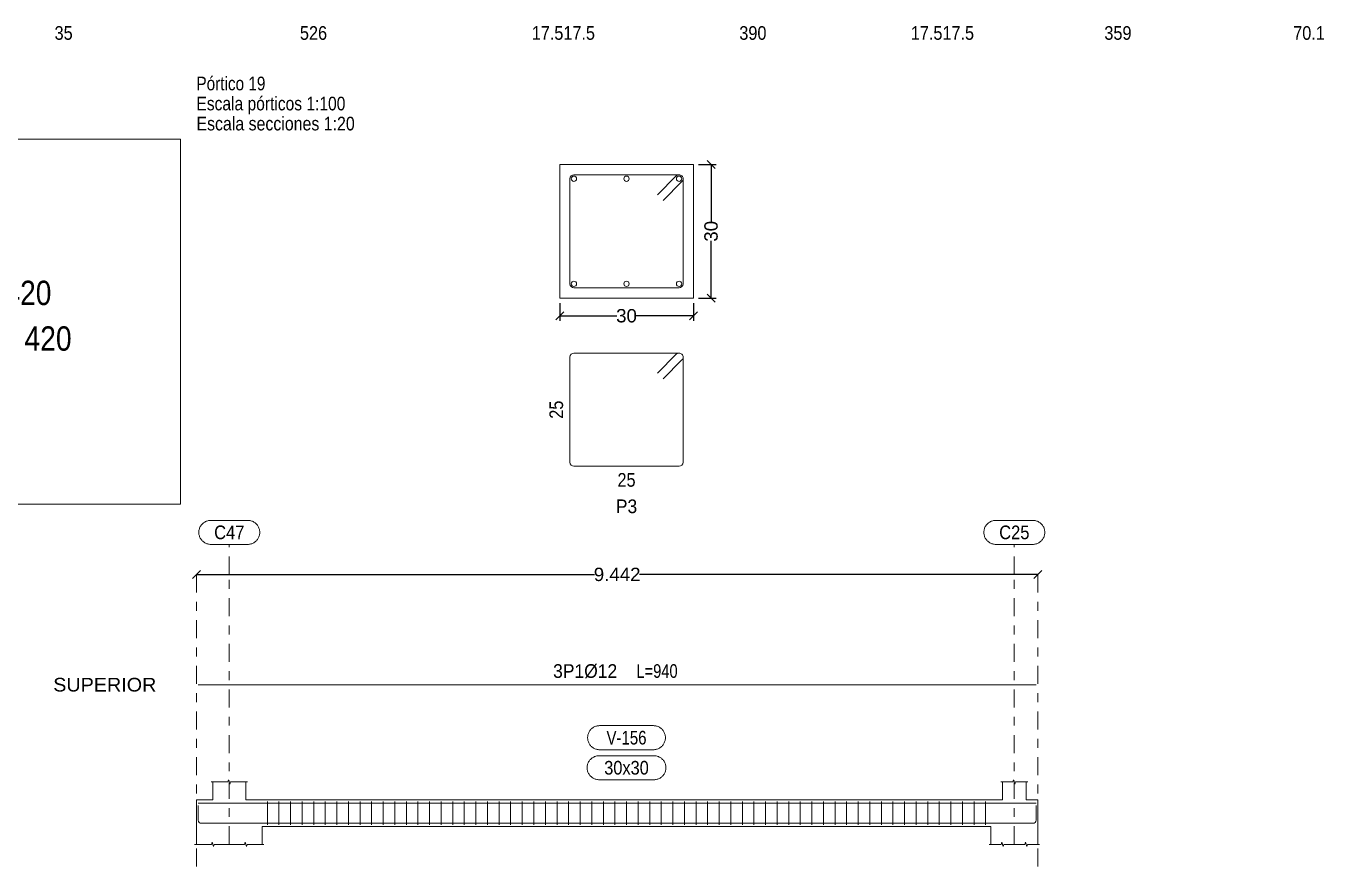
# Model space of a CAD drawing. Header units: millimetres. Extents: x 2 to 158, y -69 to 77.
# Drawn here: x 31.62 to 46.19, y -4.22 to 5.13 of the extents above; entities that cross this region are included whole.
import ezdxf
from ezdxf.enums import TextEntityAlignment as Align

# ---------------------------------------------------------------- set-up
doc = ezdxf.new("R2010")
doc.units = ezdxf.units.MM
doc.linetypes.add('CYPE_RAYAPUNTO', pattern=[0.4125, 0.2025, -0.105, 0, -0.105])
for name, color, linetype, lineweight in [('ALZ_ARM_LONG_ARM_TEXTOS', 3, 'Continuous', 9), ('ALZ_ARM_LONG_TXT_LONG', 3, 'Continuous', 9), ('ALZ_CONT_NUDOS', 122, 'Continuous', 9), ('ALZ_CONT_VIG_HORMIGON', 2, 'Continuous', 9), ('ALZ_COT_COT_LIN_APOYOS', 2, 'CYPE_RAYAPUNTO', 0), ('ALZ_COT_LONGITUD_PROYECTADA', 122, 'Continuous', 0), ('ALZ_COT_TEXTOS_ESTRIBOS', 122, 'Continuous', 0), ('ALZ_REF_COT_LIN_AUX_COTA', 2, 'CYPE_RAYAPUNTO', 9), ('ALZ_REF_POSICIONES_ARMADURAS', 3, 'Continuous', 9), ('ALZ_REF_REF_ESCALA', 3, 'Continuous', 9), ('ALZ_REF_REF_NOMBRE', 3, 'Continuous', 9), ('ALZ_REF_REF_REFERENCIA', 3, 'Continuous', 9), ('ALZ_REF_REFERENCIA_PORTICO', 3, 'Continuous', 9), ('ALZ_REF_TEXTO_REF_NOMBRE', 3, 'Continuous', 9), ('ALZ_REF_TEXTO_REF_REFERENCIA', 3, 'Continuous', 9), ('ARM_LONGITUDINAL_Ø12', 171, 'Continuous', 9), ('ARM_TRANSVERSAL_Ø6', 151, 'Continuous', 9), ('SEC_CONT_VIG_HORMIGON_SECCION', 2, 'Continuous', 9), ('SEC_COTAS_SEC_DIM_VIGA', 122, 'Continuous', 0), ('SEC_COTAS_TEXTOS_DESPIECE_ESTRIBADO', 122, 'Continuous', 0), ('SEC_REF_TXT_POSICIONES_ARM_ESTRIBOS', 1, 'Continuous', 9), ('TAB_COM_LINEAS', 1, 'Continuous', 9), ('TAB_COM_TEXTOS', 1, 'Continuous', 9)]:
    doc.layers.add(name, color=color, linetype=linetype, lineweight=lineweight)
doc.styles.add('CYPETXT_0.225_romans', font='arial.ttf', dxfattribs={"height": 0.15})
doc.styles.add('CYPETXT_romans', font='arial.ttf', dxfattribs={"height": 0.2})
doc.dimstyles.new('cype_oblique', dxfattribs={"dimtxt": 0.18, "dimasz": 0.18, "dimexe": 0.05625, "dimexo": 0.05625, "dimgap": 0, "dimtad": 0, "dimdec": 4, "dimzin": 0, "dimdsep": 46, "dimtxsty": 'CYPETXT_0.225_romans', "dimblk": 'OBLIQUE', "dimtsz": 0.045, "dimcen": 0.09, "dimadec": 0, "dimazin": 0, "dimtfac": 1, "dimtdec": 4, "dimtofl": 0, "dimtmove": 2, "dimatfit": 3, "dimfxl": 1, "dimtolj": 1, "dimtzin": 0, "dimarcsym": 0})

# ---------------------------------------------------------------- blocks, each defined once
blk = doc.blocks.new('*D185')
at = {"layer": 'Defpoints', "color": 0, "transparency": 16777216}
for p in [(37.614, 2.073), (39.114, 2.073), (39.114, 1.874)]:
    blk.add_point(p, dxfattribs=at)
at = {"layer": 'SEC_COTAS_SEC_DIM_VIGA', "color": 0, "lineweight": -2, "transparency": 16777216}
for p, q in [((37.569, 1.829), (37.659, 1.919)), ((37.614, 2.017), (37.614, 1.818)), ((39.069, 1.829), (39.159, 1.919)), ((39.114, 2.017), (39.114, 1.818)), ((37.614, 1.874), (38.257, 1.874)), ((39.114, 1.874), (38.471, 1.874))]:
    blk.add_line(p, q, dxfattribs=at)
at = {"layer": 'SEC_COTAS_SEC_DIM_VIGA', "color": 0, "transparency": 16777216, "insert": (38.364, 1.874), "char_height": 0.15, "attachment_point": 5, "style": 'CYPETXT_0.225_romans'}
blk.add_mtext('\\A1;30', dxfattribs=at)
blk = doc.blocks.new('_OBLIQUE')
at = {"color": 0, "linetype": 'ByBlock', "lineweight": -2}
blk.add_line((-0.5, -0.5), (0.5, 0.5), dxfattribs=at)
blk = doc.blocks.new('*D186')
at = {"layer": 'Defpoints', "color": 0, "transparency": 16777216}
for p in [(39.114, 3.573), (39.313, 3.573), (39.114, 2.073)]:
    blk.add_point(p, dxfattribs=at)
at = {"layer": 'SEC_COTAS_SEC_DIM_VIGA', "color": 0, "lineweight": -2, "transparency": 16777216}
for p, q in [((39.17, 3.573), (39.37, 3.573)), ((39.358, 3.528), (39.268, 3.618)), ((39.313, 3.573), (39.313, 2.93)), ((39.313, 2.073), (39.313, 2.716)), ((39.17, 2.073), (39.37, 2.073)), ((39.358, 2.028), (39.268, 2.118))]:
    blk.add_line(p, q, dxfattribs=at)
at = {"layer": 'SEC_COTAS_SEC_DIM_VIGA', "color": 0, "transparency": 16777216, "insert": (39.313, 2.823), "char_height": 0.15, "attachment_point": 5, "rotation": 90, "style": 'CYPETXT_0.225_romans'}
blk.add_mtext('\\A1;30', dxfattribs=at)
blk = doc.blocks.new('*D187')
at = {"layer": 'ALZ_COT_LONGITUD_PROYECTADA', "color": 0, "lineweight": -2, "transparency": 16777216}
for p, q in [((33.493, -1.075), (33.583, -0.985)), ((42.934, -1.075), (43.024, -0.985)), ((33.538, -1.03), (38.006, -1.03)), ((42.979, -1.03), (38.511, -1.03))]:
    blk.add_line(p, q, dxfattribs=at)
at = {"layer": 'Defpoints', "color": 0, "transparency": 16777216}
for p in [(33.538, -1.03), (33.538, -1.03), (42.979, -1.03)]:
    blk.add_point(p, dxfattribs=at)
at = {"layer": 'ALZ_COT_LONGITUD_PROYECTADA', "color": 0, "transparency": 16777216, "insert": (38.259, -1.03), "char_height": 0.15, "attachment_point": 5, "style": 'CYPETXT_0.225_romans'}
blk.add_mtext('\\A1;9.442', dxfattribs=at)

msp = doc.modelspace()

# ---------------------------------------------------------------- linework, layer by layer
at = {"layer": 'ALZ_CONT_NUDOS'}
for p, q in [((33.72214, -3.55968), (33.72214, -3.35968)), ((34.09095, -3.55968), (34.09095, -3.35968)), ((42.58282, -3.55968), (42.58282, -3.35968)), ((42.84915, -3.55968), (42.84915, -3.35968)), ((33.53773, -3.55968), (33.72214, -3.55968)), ((34.27536, -3.55968), (34.09095, -3.55968)), ((42.45254, -3.55968), (42.58282, -3.55968)), ((42.97942, -3.55968), (42.84915, -3.55968)), ((33.53773, -3.85968), (33.53773, -4.05968)), ((34.27536, -3.85968), (34.27536, -4.05968)), ((42.45254, -3.85968), (42.45254, -4.05968)), ((42.97942, -3.85968), (42.97942, -4.05968))]:
    msp.add_line(p, q, dxfattribs=at)
for points in [[(33.70214, -3.35968), (33.89154, -3.35968), (33.89904, -3.33468), (33.91404, -3.38468), (33.92154, -3.35968), (34.11095, -3.35968)], [(42.56282, -3.35968), (42.70098, -3.35968), (42.70848, -3.33468), (42.72348, -3.38468), (42.73098, -3.35968), (42.86915, -3.35968)], [(33.53773, -3.55968), (33.53773, -3.85968)], [(42.97942, -3.55968), (42.97942, -3.85968)], [(33.51773, -4.05968), (33.70714, -4.05968), (33.71464, -4.03468), (33.72964, -4.08468), (33.73714, -4.05968), (33.92654, -4.05968)], [(33.88654, -4.05968), (34.07595, -4.05968), (34.08345, -4.03468), (34.09845, -4.08468), (34.10595, -4.05968), (34.29536, -4.05968)], [(42.43254, -4.05968), (42.56926, -4.05968), (42.57676, -4.03468), (42.59176, -4.08468), (42.59926, -4.05968), (42.73598, -4.05968)], [(42.69598, -4.05968), (42.8327, -4.05968), (42.8402, -4.03468), (42.8552, -4.08468), (42.8627, -4.05968), (42.99942, -4.05968)]]:
    msp.add_lwpolyline(points, dxfattribs=at)
at = {"layer": 'ALZ_CONT_VIG_HORMIGON'}
for p, q in [((34.27536, -3.55968), (42.45254, -3.55968)), ((34.27536, -3.85968), (42.45254, -3.85968))]:
    msp.add_line(p, q, dxfattribs=at)
at = {"layer": 'ALZ_COT_COT_LIN_APOYOS'}
for p, q in [((33.53773, -1.02968), (33.53773, -5.88668)), ((42.97942, -1.02968), (42.97942, -5.88668))]:
    msp.add_line(p, q, dxfattribs=at)
at = {"layer": 'ALZ_REF_COT_LIN_AUX_COTA'}
for p, q in [((33.90654, -1.02968), (33.90654, -0.69218)), ((42.71598, -1.02968), (42.71598, -0.69218)), ((33.90654, -4.05968), (33.90654, -1.02968)), ((42.71598, -4.05968), (42.71598, -1.02968))]:
    msp.add_line(p, q, dxfattribs=at)
at = {"layer": 'ALZ_REF_REF_NOMBRE'}
for points in [[(38.66545, -2.72718), (38.67447, -2.72748), (38.68345, -2.72838), (38.69234, -2.72988), (38.70112, -2.73198), (38.70973, -2.73465), (38.71815, -2.73789), (38.72634, -2.74169), (38.73425, -2.74603), (38.74185, -2.75088), (38.74912, -2.75623), (38.75601, -2.76206), (38.76249, -2.76833), (38.76854, -2.77502), (38.77414, -2.7821), (38.77924, -2.78954), (38.78384, -2.7973), (38.78791, -2.80535), (38.79143, -2.81366), (38.79439, -2.82218), (38.79677, -2.83088), (38.79857, -2.83973), (38.79977, -2.84867), (38.80038, -2.85767), (38.80038, -2.86669), (38.79977, -2.87569), (38.79857, -2.88463), (38.79677, -2.89348), (38.79439, -2.90218), (38.79143, -2.9107), (38.78791, -2.91901), (38.78384, -2.92706), (38.77924, -2.93482), (38.77414, -2.94226), (38.76854, -2.94934), (38.76249, -2.95603), (38.75601, -2.9623), (38.74912, -2.96813), (38.74185, -2.97348), (38.73425, -2.97833), (38.72634, -2.98267), (38.71815, -2.98647), (38.70973, -2.98971), (38.70112, -2.99238), (38.69234, -2.99447), (38.68345, -2.99598), (38.67447, -2.99688), (38.66545, -2.99718), (38.06245, -2.99718), (38.05343, -2.99688), (38.04446, -2.99598), (38.03556, -2.99447), (38.02678, -2.99238), (38.01817, -2.98971), (38.00975, -2.98647), (38.00156, -2.98267), (37.99365, -2.97833), (37.98605, -2.97348), (37.97879, -2.96813), (37.9719, -2.9623), (37.96541, -2.95603), (37.95936, -2.94934), (37.95377, -2.94226), (37.94866, -2.93482), (37.94406, -2.92706), (37.93999, -2.91901), (37.93647, -2.9107), (37.93351, -2.90218), (37.93113, -2.89348), (37.92933, -2.88463), (37.92813, -2.87569), (37.92753, -2.86669), (37.92753, -2.85767), (37.92813, -2.84867), (37.92933, -2.83973), (37.93113, -2.83088), (37.93351, -2.82218), (37.93647, -2.81366), (37.93999, -2.80535), (37.94406, -2.7973), (37.94866, -2.78954), (37.95377, -2.7821), (37.95936, -2.77502), (37.96541, -2.76833), (37.9719, -2.76206), (37.97879, -2.75623), (37.98605, -2.75088), (37.99365, -2.74603), (38.00156, -2.74169), (38.00975, -2.73789), (38.01817, -2.73465), (38.02678, -2.73198), (38.03556, -2.72988), (38.04446, -2.72838), (38.05343, -2.72748), (38.06245, -2.72718), (38.66545, -2.72718)], [(38.67108, -3.06468), (38.68009, -3.06498), (38.68907, -3.06588), (38.69797, -3.06738), (38.70674, -3.06948), (38.71536, -3.07215), (38.72378, -3.07539), (38.73196, -3.07919), (38.73987, -3.08353), (38.74748, -3.08838), (38.75474, -3.09373), (38.76163, -3.09956), (38.76812, -3.10583), (38.77417, -3.11252), (38.77976, -3.1196), (38.78487, -3.12704), (38.78946, -3.1348), (38.79353, -3.14285), (38.79706, -3.15116), (38.80002, -3.15968), (38.8024, -3.16838), (38.8042, -3.17723), (38.8054, -3.18617), (38.806, -3.19517), (38.806, -3.20419), (38.8054, -3.21319), (38.8042, -3.22213), (38.8024, -3.23098), (38.80002, -3.23968), (38.79706, -3.2482), (38.79353, -3.25651), (38.78946, -3.26456), (38.78487, -3.27232), (38.77976, -3.27976), (38.77417, -3.28684), (38.76812, -3.29353), (38.76163, -3.2998), (38.75474, -3.30563), (38.74748, -3.31098), (38.73987, -3.31583), (38.73196, -3.32017), (38.72378, -3.32397), (38.71536, -3.32721), (38.70674, -3.32988), (38.69797, -3.33197), (38.68907, -3.33348), (38.68009, -3.33438), (38.67108, -3.33468), (38.05683, -3.33468), (38.04781, -3.33438), (38.03883, -3.33348), (38.02994, -3.33197), (38.02116, -3.32988), (38.01254, -3.32721), (38.00412, -3.32397), (37.99594, -3.32017), (37.98803, -3.31583), (37.98042, -3.31098), (37.97316, -3.30563), (37.96627, -3.2998), (37.95979, -3.29353), (37.95373, -3.28684), (37.94814, -3.27976), (37.94304, -3.27232), (37.93844, -3.26456), (37.93437, -3.25651), (37.93085, -3.2482), (37.92789, -3.23968), (37.9255, -3.23098), (37.92371, -3.22213), (37.9225, -3.21319), (37.9219, -3.20419), (37.9219, -3.19517), (37.9225, -3.18617), (37.92371, -3.17723), (37.9255, -3.16838), (37.92789, -3.15968), (37.93085, -3.15116), (37.93437, -3.14285), (37.93844, -3.1348), (37.94304, -3.12704), (37.94814, -3.1196), (37.95373, -3.11252), (37.95979, -3.10583), (37.96627, -3.09956), (37.97316, -3.09373), (37.98042, -3.08838), (37.98803, -3.08353), (37.99594, -3.07919), (38.00412, -3.07539), (38.01254, -3.07215), (38.02116, -3.06948), (38.02994, -3.06738), (38.03883, -3.06588), (38.04781, -3.06498), (38.05683, -3.06468), (38.67108, -3.06468)]]:
    msp.add_lwpolyline(points, close=True, dxfattribs=at)
at = {"layer": 'ALZ_REF_REF_REFERENCIA'}
for points in [[(34.11354, -0.42218), (34.12256, -0.42248), (34.13154, -0.42338), (34.14043, -0.42488), (34.14921, -0.42698), (34.15783, -0.42965), (34.16625, -0.43289), (34.17443, -0.43669), (34.18234, -0.44103), (34.18995, -0.44588), (34.19721, -0.45123), (34.2041, -0.45706), (34.21059, -0.46333), (34.21664, -0.47002), (34.22223, -0.4771), (34.22734, -0.48454), (34.23193, -0.4923), (34.236, -0.50035), (34.23952, -0.50866), (34.24248, -0.51718), (34.24487, -0.52588), (34.24666, -0.53473), (34.24787, -0.54367), (34.24847, -0.55267), (34.24847, -0.56169), (34.24787, -0.57069), (34.24666, -0.57963), (34.24487, -0.58848), (34.24248, -0.59718), (34.23952, -0.6057), (34.236, -0.61401), (34.23193, -0.62206), (34.22734, -0.62982), (34.22223, -0.63726), (34.21664, -0.64434), (34.21059, -0.65103), (34.2041, -0.6573), (34.19721, -0.66313), (34.18995, -0.66848), (34.18234, -0.67333), (34.17443, -0.67767), (34.16625, -0.68147), (34.15783, -0.68471), (34.14921, -0.68738), (34.14043, -0.68947), (34.13154, -0.69098), (34.12256, -0.69188), (34.11354, -0.69218), (33.69954, -0.69218), (33.69053, -0.69188), (33.68155, -0.69098), (33.67265, -0.68947), (33.66388, -0.68738), (33.65526, -0.68471), (33.64684, -0.68147), (33.63866, -0.67767), (33.63075, -0.67333), (33.62314, -0.66848), (33.61588, -0.66313), (33.60899, -0.6573), (33.6025, -0.65103), (33.59645, -0.64434), (33.59086, -0.63726), (33.58575, -0.62982), (33.58116, -0.62206), (33.57709, -0.61401), (33.57357, -0.6057), (33.57061, -0.59718), (33.56822, -0.58848), (33.56643, -0.57963), (33.56522, -0.57069), (33.56462, -0.56169), (33.56462, -0.55267), (33.56522, -0.54367), (33.56643, -0.53473), (33.56822, -0.52588), (33.57061, -0.51718), (33.57357, -0.50866), (33.57709, -0.50035), (33.58116, -0.4923), (33.58575, -0.48454), (33.59086, -0.4771), (33.59645, -0.47002), (33.6025, -0.46333), (33.60899, -0.45706), (33.61588, -0.45123), (33.62314, -0.44588), (33.63075, -0.44103), (33.63866, -0.43669), (33.64684, -0.43289), (33.65526, -0.42965), (33.66388, -0.42698), (33.67265, -0.42488), (33.68155, -0.42338), (33.69053, -0.42248), (33.69954, -0.42218), (34.11354, -0.42218)], [(42.92298, -0.42218), (42.932, -0.42248), (42.94098, -0.42338), (42.94987, -0.42488), (42.95865, -0.42698), (42.96727, -0.42965), (42.97568, -0.43289), (42.98387, -0.43669), (42.99178, -0.44103), (42.99938, -0.44588), (43.00665, -0.45123), (43.01354, -0.45706), (43.02002, -0.46333), (43.02607, -0.47002), (43.03167, -0.4771), (43.03677, -0.48454), (43.04137, -0.4923), (43.04544, -0.50035), (43.04896, -0.50866), (43.05192, -0.51718), (43.0543, -0.52588), (43.0561, -0.53473), (43.0573, -0.54367), (43.05791, -0.55267), (43.05791, -0.56169), (43.0573, -0.57069), (43.0561, -0.57963), (43.0543, -0.58848), (43.05192, -0.59718), (43.04896, -0.6057), (43.04544, -0.61401), (43.04137, -0.62206), (43.03677, -0.62982), (43.03167, -0.63726), (43.02607, -0.64434), (43.02002, -0.65103), (43.01354, -0.6573), (43.00665, -0.66313), (42.99938, -0.66848), (42.99178, -0.67333), (42.98387, -0.67767), (42.97568, -0.68147), (42.96727, -0.68471), (42.95865, -0.68738), (42.94987, -0.68947), (42.94098, -0.69098), (42.932, -0.69188), (42.92298, -0.69218), (42.50898, -0.69218), (42.49996, -0.69188), (42.49099, -0.69098), (42.48209, -0.68947), (42.47332, -0.68738), (42.4647, -0.68471), (42.45628, -0.68147), (42.4481, -0.67767), (42.44018, -0.67333), (42.43258, -0.66848), (42.42532, -0.66313), (42.41843, -0.6573), (42.41194, -0.65103), (42.40589, -0.64434), (42.4003, -0.63726), (42.39519, -0.62982), (42.39059, -0.62206), (42.38652, -0.61401), (42.383, -0.6057), (42.38004, -0.59718), (42.37766, -0.58848), (42.37586, -0.57963), (42.37466, -0.57069), (42.37406, -0.56169), (42.37406, -0.55267), (42.37466, -0.54367), (42.37586, -0.53473), (42.37766, -0.52588), (42.38004, -0.51718), (42.383, -0.50866), (42.38652, -0.50035), (42.39059, -0.4923), (42.39519, -0.48454), (42.4003, -0.4771), (42.40589, -0.47002), (42.41194, -0.46333), (42.41843, -0.45706), (42.42532, -0.45123), (42.43258, -0.44588), (42.44018, -0.44103), (42.4481, -0.43669), (42.45628, -0.43289), (42.4647, -0.42965), (42.47332, -0.42698), (42.48209, -0.42488), (42.49099, -0.42338), (42.49996, -0.42248), (42.50898, -0.42218), (42.92298, -0.42218)]]:
    msp.add_lwpolyline(points, close=True, dxfattribs=at)
at = {"layer": 'ARM_LONGITUDINAL_Ø12'}
for points in [[(42.95942, -2.26718), (33.55773, -2.26718)], [(42.95942, -3.59568), (33.55773, -3.59568)], [(42.95942, -3.62368), (42.95942, -3.78768), (42.95668, -3.80146), (42.94888, -3.81314), (42.9372, -3.82094), (42.92342, -3.82368), (33.59373, -3.82368), (33.57995, -3.82094), (33.56827, -3.81314), (33.56047, -3.80146), (33.55773, -3.78768), (33.55773, -3.62368)]]:
    msp.add_lwpolyline(points, dxfattribs=at)
for centre in [(37.77395, 3.41332), (38.36395, 3.41332), (38.95395, 3.41332), (37.77395, 2.23332), (38.36395, 2.23332), (38.95395, 2.23332)]:
    msp.add_circle(centre, 0.03, dxfattribs=at)
at = {"layer": 'ARM_TRANSVERSAL_Ø6'}
for p, q in [((34.33395, -3.57968), (34.33395, -3.83968)), ((34.46395, -3.57968), (34.46395, -3.83968)), ((34.59395, -3.57968), (34.59395, -3.83968)), ((34.72395, -3.57968), (34.72395, -3.83968)), ((34.85395, -3.57968), (34.85395, -3.83968)), ((34.98395, -3.57968), (34.98395, -3.83968)), ((35.11395, -3.57968), (35.11395, -3.83968)), ((35.24395, -3.57968), (35.24395, -3.83968)), ((35.37395, -3.57968), (35.37395, -3.83968)), ((35.50395, -3.57968), (35.50395, -3.83968)), ((35.63395, -3.57968), (35.63395, -3.83968)), ((35.76395, -3.57968), (35.76395, -3.83968)), ((35.89395, -3.57968), (35.89395, -3.83968)), ((36.02395, -3.57968), (36.02395, -3.83968)), ((36.15395, -3.57968), (36.15395, -3.83968)), ((36.28395, -3.57968), (36.28395, -3.83968)), ((36.41395, -3.57968), (36.41395, -3.83968)), ((36.54395, -3.57968), (36.54395, -3.83968)), ((36.67395, -3.57968), (36.67395, -3.83968)), ((36.80395, -3.57968), (36.80395, -3.83968)), ((36.93395, -3.57968), (36.93395, -3.83968)), ((37.06395, -3.57968), (37.06395, -3.83968)), ((37.19395, -3.57968), (37.19395, -3.83968)), ((37.32395, -3.57968), (37.32395, -3.83968)), ((37.45395, -3.57968), (37.45395, -3.83968)), ((37.58395, -3.57968), (37.58395, -3.83968)), ((37.71395, -3.57968), (37.71395, -3.83968)), ((37.84395, -3.57968), (37.84395, -3.83968)), ((37.97395, -3.57968), (37.97395, -3.83968)), ((38.10395, -3.57968), (38.10395, -3.83968)), ((38.23395, -3.57968), (38.23395, -3.83968)), ((38.36395, -3.57968), (38.36395, -3.83968)), ((38.49395, -3.57968), (38.49395, -3.83968)), ((38.62395, -3.57968), (38.62395, -3.83968)), ((38.75395, -3.57968), (38.75395, -3.83968)), ((38.88395, -3.57968), (38.88395, -3.83968)), ((39.01395, -3.57968), (39.01395, -3.83968)), ((39.14395, -3.57968), (39.14395, -3.83968)), ((39.27395, -3.57968), (39.27395, -3.83968)), ((39.40395, -3.57968), (39.40395, -3.83968)), ((39.53395, -3.57968), (39.53395, -3.83968)), ((39.66395, -3.57968), (39.66395, -3.83968)), ((39.79395, -3.57968), (39.79395, -3.83968)), ((39.92395, -3.57968), (39.92395, -3.83968)), ((40.05395, -3.57968), (40.05395, -3.83968)), ((40.18395, -3.57968), (40.18395, -3.83968)), ((40.31395, -3.57968), (40.31395, -3.83968)), ((40.44395, -3.57968), (40.44395, -3.83968)), ((40.57395, -3.57968), (40.57395, -3.83968)), ((40.70395, -3.57968), (40.70395, -3.83968)), ((40.83395, -3.57968), (40.83395, -3.83968)), ((40.96395, -3.57968), (40.96395, -3.83968)), ((41.09395, -3.57968), (41.09395, -3.83968)), ((41.22395, -3.57968), (41.22395, -3.83968)), ((41.35395, -3.57968), (41.35395, -3.83968)), ((41.48395, -3.57968), (41.48395, -3.83968)), ((41.61395, -3.57968), (41.61395, -3.83968)), ((41.74395, -3.57968), (41.74395, -3.83968)), ((41.87395, -3.57968), (41.87395, -3.83968)), ((42.00395, -3.57968), (42.00395, -3.83968)), ((42.13395, -3.57968), (42.13395, -3.83968)), ((42.26395, -3.57968), (42.26395, -3.83968)), ((42.39395, -3.57968), (42.39395, -3.83968))]:
    msp.add_line(p, q, dxfattribs=at)
for points in [[(38.77364, 3.16937), (38.98577, 3.3815), (38.99137, 3.38832), (38.99553, 3.3961), (38.99809, 3.40454), (38.99895, 3.41332), (38.99809, 3.4221), (38.99553, 3.43054), (38.99137, 3.43832), (38.98577, 3.44514), (38.97895, 3.45074), (38.97117, 3.45489), (38.96273, 3.45746), (38.95395, 3.45832), (37.77395, 3.45832), (37.75673, 3.45489), (37.74213, 3.44514), (37.73238, 3.43054), (37.72895, 3.41332), (37.72895, 2.23332), (37.73238, 2.2161), (37.74213, 2.2015), (37.75673, 2.19175), (37.77395, 2.18832), (38.95395, 2.18832), (38.97117, 2.19175), (38.98577, 2.2015), (38.99553, 2.2161), (38.99895, 2.23332), (38.99895, 3.41332), (38.99809, 3.4221), (38.99553, 3.43054), (38.99137, 3.43832), (38.98577, 3.44514), (38.97895, 3.45074), (38.97117, 3.45489), (38.96273, 3.45746), (38.95395, 3.45832), (38.94517, 3.45746), (38.93673, 3.45489), (38.92895, 3.45074), (38.92213, 3.44514), (38.71, 3.23301)], [(38.77364, 1.16637), (38.98577, 1.3785), (38.99137, 1.38532), (38.99553, 1.3931), (38.99809, 1.40154), (38.99895, 1.41032), (38.99809, 1.4191), (38.99553, 1.42754), (38.99137, 1.43532), (38.98577, 1.44214), (38.97895, 1.44774), (38.97117, 1.45189), (38.96273, 1.45446), (38.95395, 1.45532), (37.77395, 1.45532), (37.75673, 1.45189), (37.74213, 1.44214), (37.73238, 1.42754), (37.72895, 1.41032), (37.72895, 0.23032), (37.73238, 0.2131), (37.74213, 0.1985), (37.75673, 0.18875), (37.77395, 0.18532), (38.95395, 0.18532), (38.97117, 0.18875), (38.98577, 0.1985), (38.99553, 0.2131), (38.99895, 0.23032), (38.99895, 1.41032), (38.99809, 1.4191), (38.99553, 1.42754), (38.99137, 1.43532), (38.98577, 1.44214), (38.97895, 1.44774), (38.97117, 1.45189), (38.96273, 1.45446), (38.95395, 1.45532), (38.94517, 1.45446), (38.93673, 1.45189), (38.92895, 1.44774), (38.92213, 1.44214), (38.71, 1.23001)]]:
    msp.add_lwpolyline(points, dxfattribs=at)
at = {"layer": 'SEC_CONT_VIG_HORMIGON_SECCION'}
msp.add_lwpolyline([(39.11395, 3.57332), (37.61395, 3.57332), (37.61395, 2.07332), (39.11395, 2.07332), (39.11395, 3.57332)], close=True, dxfattribs=at)
at = {"layer": 'TAB_COM_TEXTOS', "lineweight": 5}
for p, q in [((28.10477, 3.85634), (33.35833, 3.85634)), ((33.35833, 3.85634), (33.35833, -0.24153)), ((28.10477, -0.24153), (33.35833, -0.24153))]:
    msp.add_line(p, q, dxfattribs=at)

# ---------------------------------------------------------------- texts
at = {"layer": 'ALZ_ARM_LONG_ARM_TEXTOS', "style": 'CYPETXT_romans', "width": 0.914795}
msp.add_text('3P1%%c12', height=0.153333, dxfattribs=at).set_placement((37.89983, -2.19051), align=Align.CENTER)
at = {"layer": 'ALZ_ARM_LONG_TXT_LONG', "style": 'CYPETXT_romans', "width": 0.768527}
msp.add_text(' L=940', height=0.153333, dxfattribs=at).set_placement((38.6837, -2.19051), align=Align.CENTER)
at = {"layer": 'ALZ_COT_TEXTOS_ESTRIBOS', "style": 'CYPETXT_romans'}
for s, width, p in [('35', 0.853312, (32.04744, 5.12615)), ('526', 0.853312, (34.85143, 5.12615)), ('390', 0.853312, (39.78213, 5.12615)), ('359', 0.853312, (43.87857, 5.12615)), ('70.1', 0.85041, (46.02313, 5.12615))]:
    msp.add_text(s, height=0.153333, dxfattribs=dict(at, width=width)).set_placement(p, align=Align.TOP_CENTER)
at = {"layer": 'ALZ_COT_TEXTOS_ESTRIBOS', "style": 'CYPETXT_romans', "width": 0.85041}
for p in [(37.65526, 5.12615), (41.90917, 5.12615)]:
    msp.add_text('17.5', height=0.153333, dxfattribs=at).set_placement(p, align=Align.TOP_RIGHT)
for p in [(37.65526, 5.12615), (41.90917, 5.12615)]:
    msp.add_text('17.5', height=0.153333, dxfattribs=at).set_placement(p, align=Align.TOP_LEFT)
at = {"layer": 'ALZ_REF_POSICIONES_ARMADURAS', "style": 'CYPETXT_romans', "width": 1.034154}
msp.add_text('SUPERIOR', height=0.153333, dxfattribs=at).set_placement((33.08773, -2.26718), align=Align.MIDDLE_RIGHT)
at = {"layer": 'ALZ_REF_REF_ESCALA', "style": 'CYPETXT_romans'}
for s, width, p in [('Escala pórticos 1:100', 0.816209, (33.53773, 4.25732)), ('Escala secciones 1:20', 0.833432, (33.53773, 4.03232))]:
    msp.add_text(s, height=0.1533333, dxfattribs=dict(at, width=width)).set_placement(p, align=Align.MIDDLE_LEFT)
at = {"layer": 'ALZ_REF_REFERENCIA_PORTICO', "style": 'CYPETXT_romans', "width": 0.802493}
msp.add_text('Pórtico 19', height=0.153333, dxfattribs=at).set_placement((33.53773, 4.48232), align=Align.MIDDLE_LEFT)
at = {"layer": 'ALZ_REF_TEXTO_REF_NOMBRE', "style": 'CYPETXT_romans'}
for s, width, p in [('V-156', 0.78605, (38.36395, -2.86218)), ('30x30', 0.857077, (38.36395, -3.19968))]:
    msp.add_text(s, height=0.153333, dxfattribs=dict(at, width=width)).set_placement(p, align=Align.MIDDLE_CENTER)
at = {"layer": 'ALZ_REF_TEXTO_REF_REFERENCIA', "style": 'CYPETXT_romans', "width": 0.864}
for s, p in [('C47', (33.90654, -0.55718)), ('C25', (42.71598, -0.55718))]:
    msp.add_text(s, height=0.153333, dxfattribs=at).set_placement(p, align=Align.MIDDLE_CENTER)
at = {"layer": 'SEC_COTAS_TEXTOS_DESPIECE_ESTRIBADO', "style": 'CYPETXT_romans', "width": 0.853312}
msp.add_text('25', height=0.153333, rotation=90, dxfattribs=at).set_placement((37.65228, 0.82032), align=Align.CENTER)
msp.add_text('25', height=0.153333, dxfattribs=at).set_placement((38.36395, 0.10865), align=Align.TOP_CENTER)
at = {"layer": 'SEC_REF_TXT_POSICIONES_ARM_ESTRIBOS', "style": 'CYPETXT_romans', "width": 0.914795}
msp.add_text('P3', height=0.153333, dxfattribs=at).set_placement((38.36395, -0.26468), align=Align.MIDDLE_CENTER)
at = {"layer": 'TAB_COM_LINEAS', "style": 'CYPETXT_romans'}
for s, width, p in [('Acero en barras: ADN 420', 0.827218, (28.20637, 1.99487)), ('Acero en estribos: ADN 420', 0.830636, (28.20637, 1.48264))]:
    msp.add_text(s, height=0.2733333, dxfattribs=dict(at, width=width)).set_placement(p)

# ---------------------------------------------------------------- dimensions: what is measured, and where the dimension line sits
at = {"layer": 'ALZ_COT_LONGITUD_PROYECTADA'}
dim = msp.add_aligned_dim(p1=(42.97942, -1.02968), p2=(33.53773, -1.02968), distance=0, text='9.442', dimstyle='cype_oblique', override={"dimexe": 0, "dimexo": 0}, dxfattribs=at)
dim.commit()
dim.dimension.update_dxf_attribs({"geometry": '*D187', "text_midpoint": (38.25858, -1.02968)})
at = {"layer": 'SEC_COTAS_SEC_DIM_VIGA'}
for p1, p2, picture, middle in [((39.11395, 2.07332), (39.11395, 3.57332), '*D186', (39.31345, 2.82332)), ((37.61395, 2.07332), (39.11395, 2.07332), '*D185', (38.36395, 1.87382))]:
    dim = msp.add_aligned_dim(p1=p1, p2=p2, distance=-0.1995, text='30', dimstyle='cype_oblique', dxfattribs=at)
    dim.commit()
    dim.dimension.update_dxf_attribs({"geometry": picture, "text_midpoint": middle})

doc.saveas('drawing.dxf')
